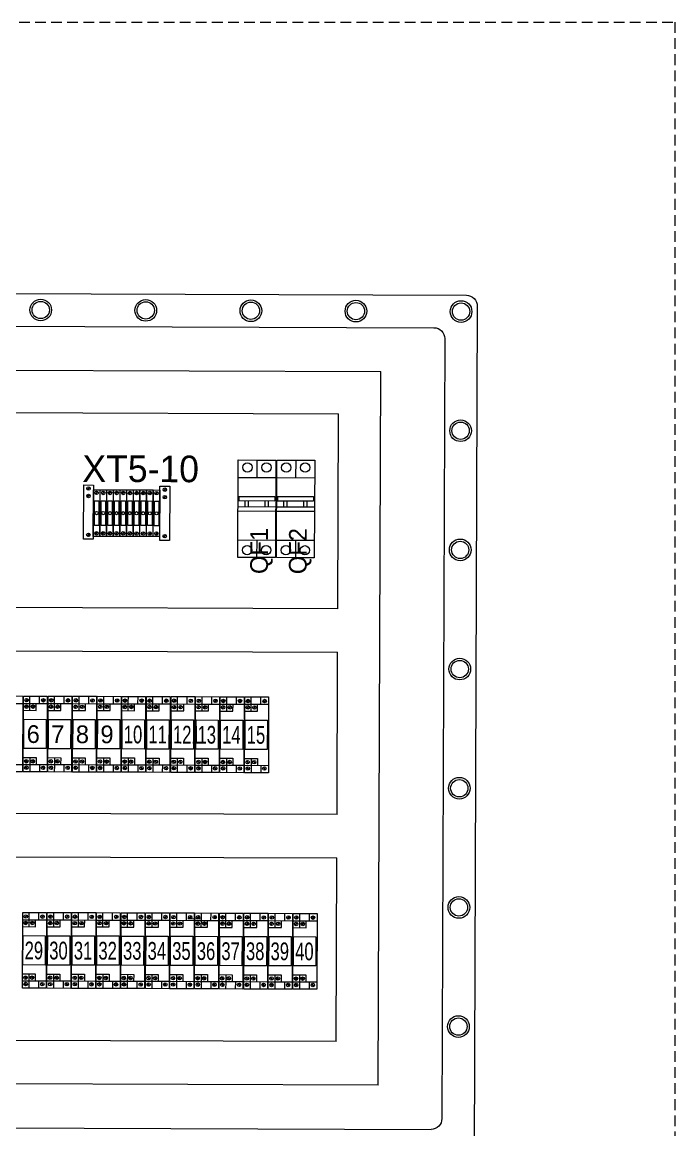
# Model space of a CAD drawing. Header units: millimetres. Extents: x 32721 to 103787, y 57624 to 127312.
# Drawn here: x 33519 to 33823, y 65147 to 65663 of the extents above; entities that cross this region are included whole.
import ezdxf

# ---------------------------------------------------------------- set-up
doc = ezdxf.new("R2010")
doc.units = ezdxf.units.MM
doc.header["$LTSCALE"] = 10
doc.linetypes.add('DASHED', pattern=[0.75, 0.5, -0.25])
doc.layers.add('1轮廓实线层', color=7, linetype='Continuous', lineweight=18)
doc.layers.add('6文字层', color=3, linetype='Continuous', lineweight=18)
doc.styles.add('样式 1', font='SIMYOU.TTF', dxfattribs={"width": 0.75})

msp = doc.modelspace()

# ---------------------------------------------------------------- linework, layer by layer
at = {"layer": '1轮廓实线层'}
for p, q in [((33028.64, 65538.42), (33726.1, 65535.9)), ((33043.75, 65523.2), (33710.89, 65520.79)), ((33068.33, 65502.52), (33686.16, 65500.29)), ((33684.96, 65167.47), (33686.16, 65500.29)), ((33087.98, 65482.75), (33666.36, 65480.66)), ((33666.04, 65389.68), (33666.36, 65480.66)), ((33619.34, 65413.59), (33619.5, 65459.08)), ((33619.5, 65459.08), (33628.35, 65459.05)), ((33628.35, 65459.05), (33628.32, 65450.89)), ((33628.35, 65459.05), (33637.19, 65459.02)), ((33637.19, 65459.02), (33637.03, 65413.53)), ((33637.41, 65413.53), (33637.58, 65459.01)), ((33637.58, 65459.01), (33646.42, 65458.98)), ((33646.42, 65458.98), (33646.39, 65450.82)), ((33646.42, 65458.98), (33655.27, 65458.95)), ((33655.27, 65458.95), (33655.1, 65413.46)), ((33619.47, 65450.92), (33637.16, 65450.85)), ((33637.55, 65450.85), (33655.24, 65450.79)), ((33619.9, 65442.1), (33619.89, 65440.1)), ((33619.9, 65442.1), (33636.68, 65442.04)), ((33636.68, 65442.04), (33636.67, 65440.04)), ((33637.97, 65442.04), (33637.96, 65440.03)), ((33637.97, 65442.04), (33654.75, 65441.97)), ((33654.75, 65441.97), (33654.74, 65439.97)), ((33619.42, 65435.34), (33637.11, 65435.27)), ((33619.43, 65437.34), (33637.12, 65437.27)), ((33619.89, 65440.1), (33636.67, 65440.04)), ((33622.87, 65437.32), (33622.88, 65440.09)), ((33624.4, 65437.32), (33624.41, 65440.08)), ((33632.14, 65437.29), (33632.15, 65440.06)), ((33633.67, 65437.29), (33633.68, 65440.05)), ((33637.49, 65435.27), (33655.18, 65435.21)), ((33637.5, 65437.27), (33655.19, 65437.21)), ((33637.96, 65440.03), (33654.74, 65439.97)), ((33640.94, 65437.26), (33640.95, 65440.02)), ((33642.47, 65437.25), (33642.48, 65440.02)), ((33650.22, 65437.23), (33650.23, 65439.99)), ((33651.74, 65437.22), (33651.75, 65439.98)), ((33619.37, 65421.75), (33637.06, 65421.69)), ((33628.21, 65421.72), (33628.18, 65413.56)), ((33637.44, 65421.69), (33655.13, 65421.62)), ((33646.29, 65421.66), (33646.26, 65413.5)), ((33628.18, 65413.56), (33619.34, 65413.59)), ((33637.03, 65413.53), (33628.18, 65413.56)), ((33646.26, 65413.5), (33637.41, 65413.53)), ((33655.1, 65413.46), (33646.26, 65413.5)), ((33666.04, 65389.68), (33087.65, 65391.77)), ((33087.56, 65371.55), (33665.97, 65369.46)), ((33665.7, 65293.65), (33665.97, 65369.46)), ((33665.7, 65293.65), (33087.29, 65295.74)), ((33087.22, 65275.52), (33665.63, 65273.44)), ((33665.32, 65187.75), (33665.63, 65273.44)), ((33665.32, 65187.75), (33086.91, 65189.84)), ((33684.96, 65167.47), (33067.12, 65169.7)), ((33042.4, 65149.2), (33709.54, 65146.79))]:
    msp.add_line(p, q, dxfattribs=at)
at = {"layer": '1轮廓实线层', "lineweight": 13}
for p, q in [((33547.41, 65422.14), (33547.5, 65447.41)), ((33547.5, 65447.41), (33552.05, 65447.39)), ((33549.13, 65445.24), (33550.3, 65446.4)), ((33549.24, 65445.14), (33550.4, 65446.3)), ((33552.05, 65447.39), (33551.96, 65422.12)), ((33583, 65421.55), (33583.1, 65446.82)), ((33583.1, 65446.82), (33587.64, 65446.81)), ((33584.73, 65444.66), (33585.9, 65445.82)), ((33584.83, 65444.56), (33586, 65445.72)), ((33587.64, 65446.81), (33587.55, 65421.54)), ((33549.12, 65441.77), (33550.29, 65442.93)), ((33549.22, 65441.67), (33550.39, 65442.83)), ((33551.96, 65423.44), (33552.04, 65445.17)), ((33552.04, 65445.17), (33555.07, 65445.16)), ((33552.92, 65443.19), (33554.08, 65444.35)), ((33553.02, 65443.09), (33554.18, 65444.25)), ((33555.07, 65445.16), (33554.99, 65423.42)), ((33555.07, 65423.42), (33555.14, 65445.16)), ((33555.14, 65445.16), (33558.18, 65445.15)), ((33556.02, 65443.18), (33557.19, 65444.34)), ((33556.12, 65443.08), (33557.29, 65444.24)), ((33558.18, 65445.15), (33558.1, 65423.41)), ((33558.17, 65423.41), (33558.25, 65445.15)), ((33558.25, 65445.15), (33561.28, 65445.13)), ((33559.13, 65443.17), (33560.29, 65444.33)), ((33559.23, 65443.07), (33560.39, 65444.23)), ((33561.28, 65445.13), (33561.2, 65423.4)), ((33561.28, 65423.4), (33561.35, 65445.13)), ((33561.35, 65445.13), (33564.39, 65445.12)), ((33562.23, 65443.16), (33563.4, 65444.32)), ((33562.33, 65443.06), (33563.5, 65444.21)), ((33564.39, 65445.12), (33564.31, 65423.39)), ((33564.38, 65423.39), (33564.46, 65445.12)), ((33564.46, 65445.12), (33567.49, 65445.11)), ((33565.34, 65443.15), (33566.5, 65444.31)), ((33565.44, 65443.05), (33566.6, 65444.2)), ((33567.49, 65445.11), (33567.41, 65423.38)), ((33567.49, 65423.38), (33567.56, 65445.11)), ((33567.56, 65445.11), (33570.6, 65445.1)), ((33568.44, 65443.14), (33569.61, 65444.29)), ((33568.54, 65443.03), (33569.71, 65444.19)), ((33570.6, 65445.1), (33570.52, 65423.37)), ((33570.59, 65423.37), (33570.67, 65445.1)), ((33570.67, 65445.1), (33573.7, 65445.09)), ((33571.55, 65443.13), (33572.71, 65444.28)), ((33571.65, 65443.02), (33572.81, 65444.18)), ((33573.7, 65445.09), (33573.62, 65423.36)), ((33573.7, 65423.36), (33573.77, 65445.09)), ((33573.77, 65445.09), (33576.81, 65445.08)), ((33574.65, 65443.11), (33575.82, 65444.27)), ((33574.75, 65443.01), (33575.92, 65444.17)), ((33576.81, 65445.08), (33576.73, 65423.35)), ((33576.8, 65423.35), (33576.88, 65445.08)), ((33576.88, 65445.08), (33579.91, 65445.07)), ((33577.76, 65443.1), (33578.92, 65444.26)), ((33577.86, 65443), (33579.02, 65444.16)), ((33579.91, 65445.07), (33579.83, 65423.33)), ((33579.91, 65423.33), (33579.98, 65445.07)), ((33579.98, 65445.07), (33583.02, 65445.06)), ((33580.86, 65443.09), (33582.03, 65444.25)), ((33580.96, 65442.99), (33582.13, 65444.15)), ((33583.02, 65445.06), (33582.94, 65423.32)), ((33583.01, 65423.32), (33583.09, 65445.06)), ((33584.72, 65441.19), (33585.88, 65442.35)), ((33584.82, 65441.09), (33585.99, 65442.24)), ((33549.06, 65423.6), (33550.22, 65424.76)), ((33552.85, 65424.34), (33554.02, 65425.5)), ((33552.95, 65424.24), (33554.12, 65425.4)), ((33555.95, 65424.33), (33557.12, 65425.49)), ((33556.06, 65424.23), (33557.22, 65425.39)), ((33559.06, 65424.32), (33560.23, 65425.48)), ((33559.16, 65424.22), (33560.33, 65425.38)), ((33562.16, 65424.31), (33563.33, 65425.47)), ((33562.27, 65424.21), (33563.43, 65425.37)), ((33565.27, 65424.3), (33566.44, 65425.46)), ((33565.37, 65424.2), (33566.54, 65425.35)), ((33568.37, 65424.29), (33569.54, 65425.45)), ((33568.48, 65424.19), (33569.64, 65425.34)), ((33571.48, 65424.28), (33572.65, 65425.43)), ((33571.58, 65424.17), (33572.75, 65425.33)), ((33574.58, 65424.27), (33575.75, 65425.42)), ((33574.69, 65424.16), (33575.85, 65425.32)), ((33577.69, 65424.25), (33578.86, 65425.41)), ((33577.79, 65424.15), (33578.96, 65425.31)), ((33580.79, 65424.24), (33581.96, 65425.4)), ((33580.9, 65424.14), (33582.06, 65425.3)), ((33551.96, 65422.12), (33547.41, 65422.14)), ((33549.16, 65423.5), (33550.32, 65424.66)), ((33554.99, 65423.42), (33551.96, 65423.44)), ((33558.1, 65423.41), (33555.07, 65423.42)), ((33561.2, 65423.4), (33558.17, 65423.41)), ((33564.31, 65423.39), (33561.28, 65423.4)), ((33567.41, 65423.38), (33564.38, 65423.39)), ((33570.52, 65423.37), (33567.49, 65423.38)), ((33573.62, 65423.36), (33570.59, 65423.37)), ((33576.73, 65423.35), (33573.7, 65423.36)), ((33579.83, 65423.33), (33576.8, 65423.35)), ((33582.94, 65423.32), (33579.91, 65423.33)), ((33587.55, 65421.54), (33583, 65421.55)), ((33584.65, 65423.02), (33585.82, 65424.18)), ((33584.75, 65422.92), (33585.92, 65424.08)), ((33507.93, 65349), (33519.05, 65348.96)), ((33519.05, 65348.96), (33518.92, 65313.58)), ((33519.27, 65313.58), (33519.4, 65348.95)), ((33519.4, 65348.95), (33530.52, 65348.91)), ((33520.27, 65346.47), (33521.43, 65347.63)), ((33520.37, 65346.37), (33521.54, 65347.53)), ((33522.44, 65346.07), (33522.45, 65348.94)), ((33526.94, 65345.47), (33526.96, 65348.93)), ((33528.04, 65346.44), (33529.21, 65347.6)), ((33528.14, 65346.34), (33529.31, 65347.5)), ((33530.52, 65348.91), (33530.39, 65313.54)), ((33530.75, 65313.53), (33530.87, 65348.91)), ((33530.87, 65348.91), (33541.99, 65348.87)), ((33531.74, 65346.43), (33532.91, 65347.59)), ((33531.84, 65346.33), (33533.01, 65347.49)), ((33533.91, 65346.03), (33533.92, 65348.9)), ((33538.42, 65345.43), (33538.43, 65348.89)), ((33539.52, 65346.4), (33540.68, 65347.56)), ((33539.62, 65346.3), (33540.78, 65347.46)), ((33541.99, 65348.87), (33541.87, 65313.49)), ((33542.22, 65313.49), (33542.35, 65348.87)), ((33542.35, 65348.87), (33553.47, 65348.83)), ((33543.21, 65346.39), (33544.38, 65347.55)), ((33543.32, 65346.29), (33544.48, 65347.44)), ((33545.39, 65345.99), (33545.4, 65348.86)), ((33549.89, 65345.39), (33549.9, 65348.84)), ((33550.99, 65346.36), (33552.15, 65347.52)), ((33551.09, 65346.26), (33552.26, 65347.42)), ((33553.47, 65348.83), (33553.34, 65313.45)), ((33553.69, 65313.45), (33553.82, 65348.83)), ((33553.82, 65348.83), (33564.94, 65348.79)), ((33554.69, 65346.35), (33555.85, 65347.5)), ((33554.79, 65346.24), (33555.95, 65347.4)), ((33556.86, 65345.95), (33556.87, 65348.82)), ((33561.36, 65345.35), (33561.38, 65348.8)), ((33562.46, 65346.32), (33563.63, 65347.48)), ((33562.56, 65346.22), (33563.73, 65347.37)), ((33564.94, 65348.79), (33564.81, 65313.41)), ((33565.17, 65313.41), (33565.29, 65348.79)), ((33565.29, 65348.79), (33576.41, 65348.75)), ((33566.16, 65346.31), (33567.33, 65347.46)), ((33566.26, 65346.2), (33567.43, 65347.36)), ((33568.33, 65345.9), (33568.34, 65348.78)), ((33572.84, 65345.31), (33572.85, 65348.76)), ((33573.93, 65346.28), (33575.1, 65347.44)), ((33574.04, 65346.18), (33575.2, 65347.33)), ((33576.41, 65348.75), (33576.28, 65313.37)), ((33576.64, 65313.37), (33576.77, 65348.75)), ((33576.77, 65348.75), (33587.89, 65348.71)), ((33577.63, 65346.26), (33578.8, 65347.42)), ((33577.74, 65346.16), (33578.9, 65347.32)), ((33579.81, 65345.86), (33579.82, 65348.74)), ((33584.31, 65345.27), (33584.32, 65348.72)), ((33585.41, 65346.24), (33586.57, 65347.39)), ((33585.51, 65346.13), (33586.67, 65347.29)), ((33587.89, 65348.71), (33587.76, 65313.33)), ((33588.11, 65313.33), (33588.24, 65348.71)), ((33588.24, 65348.71), (33599.36, 65348.67)), ((33589.11, 65346.22), (33590.27, 65347.38)), ((33589.21, 65346.12), (33590.37, 65347.28)), ((33591.28, 65345.82), (33591.29, 65348.7)), ((33595.78, 65345.22), (33595.79, 65348.68)), ((33596.88, 65346.19), (33598.05, 65347.35)), ((33596.98, 65346.09), (33598.15, 65347.25)), ((33599.36, 65348.67), (33599.23, 65313.29)), ((33599.58, 65313.29), (33599.71, 65348.66)), ((33599.71, 65348.66), (33610.83, 65348.62)), ((33600.58, 65346.18), (33601.75, 65347.34)), ((33600.68, 65346.08), (33601.85, 65347.24)), ((33602.75, 65345.78), (33602.76, 65348.65)), ((33607.25, 65345.18), (33607.27, 65348.64)), ((33608.35, 65346.15), (33609.52, 65347.31)), ((33608.45, 65346.05), (33609.62, 65347.21)), ((33610.83, 65348.62), (33610.7, 65313.25)), ((33611.06, 65313.24), (33611.19, 65348.62)), ((33611.19, 65348.62), (33622.3, 65348.58)), ((33612.05, 65346.14), (33613.22, 65347.3)), ((33614.22, 65345.74), (33614.24, 65348.61)), ((33618.73, 65345.14), (33618.74, 65348.6)), ((33619.83, 65346.11), (33620.99, 65347.27)), ((33622.3, 65348.58), (33622.18, 65313.2)), ((33622.53, 65313.2), (33622.66, 65348.58)), ((33622.66, 65348.58), (33633.78, 65348.54)), ((33623.53, 65346.1), (33624.69, 65347.26)), ((33625.7, 65345.7), (33625.71, 65348.57)), ((33630.2, 65345.1), (33630.21, 65348.55)), ((33631.3, 65346.07), (33632.47, 65347.23)), ((33633.78, 65348.54), (33633.65, 65313.16)), ((33507.92, 65345.54), (33519.04, 65345.5)), ((33519.38, 65342.29), (33525.38, 65342.27)), ((33519.39, 65345.5), (33530.51, 65345.46)), ((33520.18, 65343.49), (33521.35, 65344.65)), ((33520.28, 65343.39), (33521.45, 65344.54)), ((33522.43, 65342.28), (33522.44, 65346.07)), ((33523.25, 65343.48), (33524.41, 65344.64)), ((33523.35, 65343.38), (33524.51, 65344.53)), ((33525.38, 65342.27), (33525.39, 65345.48)), ((33530.85, 65342.25), (33536.85, 65342.23)), ((33530.86, 65345.46), (33541.98, 65345.42)), ((33531.66, 65343.45), (33532.82, 65344.61)), ((33531.76, 65343.35), (33532.92, 65344.5)), ((33533.9, 65342.24), (33533.91, 65346.03)), ((33534.72, 65343.44), (33535.89, 65344.59)), ((33534.82, 65343.33), (33535.99, 65344.49)), ((33536.85, 65342.23), (33536.86, 65345.44)), ((33542.32, 65342.21), (33548.32, 65342.19)), ((33542.34, 65345.42), (33553.45, 65345.38)), ((33543.13, 65343.41), (33544.3, 65344.56)), ((33543.23, 65343.3), (33544.4, 65344.46)), ((33545.37, 65342.2), (33545.39, 65345.99)), ((33546.19, 65343.4), (33547.36, 65344.55)), ((33546.29, 65343.29), (33547.46, 65344.45)), ((33548.32, 65342.19), (33548.34, 65345.4)), ((33553.8, 65342.17), (33559.8, 65342.15)), ((33553.81, 65345.38), (33564.93, 65345.34)), ((33554.6, 65343.36), (33555.77, 65344.52)), ((33554.7, 65343.26), (33555.87, 65344.42)), ((33556.85, 65342.16), (33556.86, 65345.95)), ((33557.67, 65343.35), (33558.83, 65344.51)), ((33557.77, 65343.25), (33558.93, 65344.41)), ((33559.8, 65342.15), (33559.81, 65345.35)), ((33565.27, 65342.13), (33571.27, 65342.11)), ((33565.28, 65345.33), (33576.4, 65345.29)), ((33566.08, 65343.32), (33567.24, 65344.48)), ((33566.18, 65343.22), (33567.34, 65344.38)), ((33568.32, 65342.12), (33568.33, 65345.9)), ((33569.14, 65343.31), (33570.3, 65344.47)), ((33569.24, 65343.21), (33570.41, 65344.37)), ((33571.27, 65342.11), (33571.28, 65345.31)), ((33576.74, 65342.09), (33582.74, 65342.06)), ((33576.75, 65345.29), (33587.87, 65345.25)), ((33577.55, 65343.28), (33578.71, 65344.44)), ((33577.65, 65343.18), (33578.82, 65344.34)), ((33579.79, 65342.07), (33579.81, 65345.86)), ((33580.61, 65343.27), (33581.78, 65344.43)), ((33580.71, 65343.17), (33581.88, 65344.33)), ((33582.74, 65342.06), (33582.76, 65345.27)), ((33588.22, 65342.04), (33594.22, 65342.02)), ((33588.23, 65345.25), (33599.35, 65345.21)), ((33589.02, 65343.24), (33590.19, 65344.4)), ((33589.12, 65343.14), (33590.29, 65344.3)), ((33591.27, 65342.03), (33591.28, 65345.82)), ((33592.08, 65343.23), (33593.25, 65344.39)), ((33592.19, 65343.13), (33593.35, 65344.28)), ((33594.22, 65342.02), (33594.23, 65345.23)), ((33599.7, 65345.21), (33610.82, 65345.17)), ((33600.49, 65343.2), (33601.66, 65344.36)), ((33600.6, 65343.1), (33601.76, 65344.25)), ((33602.74, 65341.99), (33602.75, 65345.78)), ((33603.56, 65343.19), (33604.72, 65344.35)), ((33603.66, 65343.09), (33604.83, 65344.24)), ((33605.69, 65341.98), (33605.7, 65345.19)), ((33611.17, 65345.17), (33622.29, 65345.13)), ((33611.97, 65343.16), (33613.13, 65344.32)), ((33612.07, 65343.06), (33613.23, 65344.21)), ((33612.15, 65346.04), (33613.32, 65347.2)), ((33614.21, 65341.95), (33614.22, 65345.74)), ((33615.03, 65343.15), (33616.2, 65344.3)), ((33615.13, 65343.04), (33616.3, 65344.2)), ((33617.16, 65341.94), (33617.17, 65345.15)), ((33619.93, 65346.01), (33621.09, 65347.17)), ((33622.65, 65345.13), (33633.77, 65345.09)), ((33623.44, 65343.12), (33624.61, 65344.27)), ((33623.54, 65343.01), (33624.71, 65344.17)), ((33623.63, 65346), (33624.79, 65347.15)), ((33625.68, 65341.91), (33625.7, 65345.7)), ((33626.5, 65343.11), (33627.67, 65344.26)), ((33626.61, 65343), (33627.77, 65344.16)), ((33628.64, 65341.9), (33628.65, 65345.11)), ((33631.4, 65345.97), (33632.57, 65347.13)), ((33599.69, 65342), (33605.69, 65341.98)), ((33611.16, 65341.96), (33617.16, 65341.94)), ((33622.63, 65341.92), (33628.64, 65341.9)), ((33507.81, 65317.07), (33518.93, 65317.03)), ((33519.29, 65317.03), (33530.41, 65316.99)), ((33519.3, 65320.24), (33525.3, 65320.22)), ((33520.09, 65319.04), (33521.25, 65317.87)), ((33520.2, 65319.14), (33521.35, 65317.97)), ((33522.33, 65316.44), (33522.32, 65313.57)), ((33522.35, 65320.23), (33522.33, 65316.44)), ((33523.16, 65319.03), (33524.32, 65317.86)), ((33523.26, 65319.13), (33524.42, 65317.96)), ((33525.3, 65320.22), (33525.29, 65317.01)), ((33526.84, 65317), (33526.83, 65313.55)), ((33530.76, 65316.99), (33541.88, 65316.95)), ((33530.77, 65320.2), (33536.77, 65320.18)), ((33531.57, 65318.99), (33532.73, 65317.83)), ((33531.67, 65319.1), (33532.83, 65317.93)), ((33533.81, 65316.4), (33533.8, 65313.52)), ((33533.82, 65320.19), (33533.81, 65316.4)), ((33534.63, 65318.98), (33535.79, 65317.82)), ((33534.73, 65319.09), (33535.89, 65317.92)), ((33536.77, 65320.18), (33536.76, 65316.97)), ((33538.31, 65316.96), (33538.3, 65313.51)), ((33542.23, 65316.95), (33553.35, 65316.91)), ((33542.24, 65320.16), (33548.24, 65320.13)), ((33543.04, 65318.95), (33544.2, 65317.79)), ((33543.14, 65319.05), (33544.3, 65317.89)), ((33545.28, 65316.36), (33545.27, 65313.48)), ((33545.29, 65320.14), (33545.28, 65316.36)), ((33546.1, 65318.94), (33547.26, 65317.78)), ((33546.21, 65319.04), (33547.36, 65317.88)), ((33548.24, 65320.13), (33548.23, 65316.93)), ((33549.79, 65316.92), (33549.77, 65313.47)), ((33553.71, 65316.91), (33564.82, 65316.87)), ((33553.72, 65320.11), (33559.72, 65320.09)), ((33554.51, 65318.91), (33555.67, 65317.75)), ((33554.62, 65319.01), (33555.77, 65317.85)), ((33556.75, 65316.32), (33556.74, 65313.44)), ((33556.77, 65320.1), (33556.75, 65316.32)), ((33557.58, 65318.9), (33558.73, 65317.74)), ((33557.68, 65319), (33558.84, 65317.84)), ((33559.72, 65320.09), (33559.71, 65316.88)), ((33561.26, 65316.88), (33561.25, 65313.42)), ((33565.18, 65316.87), (33576.3, 65316.83)), ((33565.19, 65320.07), (33571.19, 65320.05)), ((33565.99, 65318.87), (33567.14, 65317.7)), ((33566.09, 65318.97), (33567.25, 65317.81)), ((33568.23, 65316.27), (33568.22, 65313.4)), ((33568.24, 65320.06), (33568.23, 65316.27)), ((33569.05, 65318.86), (33570.21, 65317.69)), ((33569.15, 65318.96), (33570.31, 65317.8)), ((33571.19, 65320.05), (33571.18, 65316.84)), ((33572.73, 65316.84), (33572.72, 65313.38)), ((33576.65, 65316.82), (33587.77, 65316.78)), ((33576.66, 65320.03), (33582.66, 65320.01)), ((33577.46, 65318.83), (33578.62, 65317.66)), ((33577.56, 65318.93), (33578.72, 65317.76)), ((33579.7, 65316.23), (33579.69, 65313.36)), ((33579.71, 65320.02), (33579.7, 65316.23)), ((33580.52, 65318.82), (33581.68, 65317.65)), ((33580.63, 65318.92), (33581.78, 65317.75)), ((33582.66, 65320.01), (33582.65, 65316.8)), ((33584.21, 65316.8), (33584.19, 65313.34)), ((33588.12, 65316.78), (33599.24, 65316.74)), ((33588.14, 65319.99), (33594.14, 65319.97)), ((33588.93, 65318.79), (33590.09, 65317.62)), ((33589.04, 65318.89), (33590.19, 65317.72)), ((33591.19, 65319.98), (33591.17, 65316.19)), ((33592, 65318.78), (33593.15, 65317.61)), ((33592.1, 65318.88), (33593.26, 65317.71)), ((33594.14, 65319.97), (33594.13, 65316.76)), ((33595.68, 65316.76), (33595.67, 65313.3)), ((33599.6, 65316.74), (33610.72, 65316.7)), ((33599.61, 65319.95), (33605.61, 65319.93)), ((33600.41, 65318.75), (33601.56, 65317.58)), ((33600.51, 65318.85), (33601.67, 65317.68)), ((33602.66, 65319.94), (33602.64, 65316.15)), ((33603.47, 65318.74), (33604.63, 65317.57)), ((33603.57, 65318.84), (33604.73, 65317.67)), ((33605.61, 65319.93), (33605.6, 65316.72)), ((33607.15, 65316.71), (33607.14, 65313.26)), ((33611.07, 65316.7), (33622.19, 65316.66)), ((33611.08, 65319.91), (33617.08, 65319.89)), ((33611.88, 65318.7), (33613.04, 65317.54)), ((33611.98, 65318.81), (33613.14, 65317.64)), ((33614.13, 65319.9), (33614.12, 65316.11)), ((33614.94, 65318.69), (33616.1, 65317.53)), ((33615.04, 65318.8), (33616.2, 65317.63)), ((33617.08, 65319.89), (33617.07, 65316.68)), ((33618.62, 65316.67), (33618.61, 65313.22)), ((33622.54, 65316.66), (33633.66, 65316.62)), ((33622.56, 65319.87), (33628.56, 65319.84)), ((33623.35, 65318.66), (33624.51, 65317.5)), ((33623.45, 65318.77), (33624.61, 65317.6)), ((33625.6, 65319.85), (33625.59, 65316.07)), ((33626.42, 65318.65), (33627.57, 65317.49)), ((33626.52, 65318.75), (33627.68, 65317.59)), ((33628.56, 65319.84), (33628.54, 65316.64)), ((33630.1, 65316.63), (33630.09, 65313.18)), ((33518.92, 65313.58), (33507.8, 65313.62)), ((33530.39, 65313.54), (33519.27, 65313.58)), ((33520.16, 65316.05), (33521.32, 65314.89)), ((33520.26, 65316.15), (33521.42, 65314.99)), ((33527.93, 65316.03), (33529.09, 65314.86)), ((33528.03, 65316.13), (33529.19, 65314.96)), ((33541.87, 65313.49), (33530.75, 65313.53)), ((33531.63, 65316.01), (33532.79, 65314.85)), ((33531.73, 65316.11), (33532.89, 65314.95)), ((33539.41, 65315.98), (33540.56, 65314.82)), ((33539.51, 65316.09), (33540.66, 65314.92)), ((33553.34, 65313.45), (33542.22, 65313.49)), ((33543.1, 65315.97), (33544.26, 65314.8)), ((33543.21, 65316.07), (33544.36, 65314.91)), ((33550.88, 65315.94), (33552.04, 65314.78)), ((33550.98, 65316.04), (33552.14, 65314.88)), ((33564.81, 65313.41), (33553.69, 65313.45)), ((33554.58, 65315.93), (33555.74, 65314.76)), ((33554.68, 65316.03), (33555.84, 65314.86)), ((33562.35, 65315.9), (33563.51, 65314.74)), ((33562.45, 65316), (33563.61, 65314.84)), ((33576.28, 65313.37), (33565.17, 65313.41)), ((33566.05, 65315.89), (33567.21, 65314.72)), ((33566.15, 65315.99), (33567.31, 65314.82)), ((33573.82, 65315.86), (33574.98, 65314.69)), ((33573.93, 65315.96), (33575.08, 65314.8)), ((33587.76, 65313.33), (33576.64, 65313.37)), ((33577.52, 65315.85), (33578.68, 65314.68)), ((33577.63, 65315.95), (33578.78, 65314.78)), ((33585.3, 65315.82), (33586.45, 65314.65)), ((33585.4, 65315.92), (33586.56, 65314.75)), ((33599.23, 65313.29), (33588.11, 65313.33)), ((33589, 65315.8), (33590.15, 65314.64)), ((33589.1, 65315.91), (33590.26, 65314.74)), ((33591.17, 65316.19), (33591.16, 65313.32)), ((33596.77, 65315.78), (33597.93, 65314.61)), ((33596.87, 65315.88), (33598.03, 65314.71)), ((33610.7, 65313.25), (33599.58, 65313.29)), ((33600.47, 65315.76), (33601.63, 65314.6)), ((33600.57, 65315.87), (33601.73, 65314.7)), ((33602.64, 65316.15), (33602.63, 65313.28)), ((33608.24, 65315.74), (33609.4, 65314.57)), ((33608.35, 65315.84), (33609.5, 65314.67)), ((33622.18, 65313.2), (33611.06, 65313.24)), ((33611.94, 65315.72), (33613.1, 65314.56)), ((33612.05, 65315.82), (33613.2, 65314.66)), ((33614.12, 65316.11), (33614.11, 65313.23)), ((33619.72, 65315.69), (33620.87, 65314.53)), ((33619.82, 65315.8), (33620.98, 65314.63)), ((33633.65, 65313.16), (33622.53, 65313.2)), ((33623.42, 65315.68), (33624.57, 65314.51)), ((33623.52, 65315.78), (33624.68, 65314.62)), ((33625.59, 65316.07), (33625.58, 65313.19)), ((33631.19, 65315.65), (33632.35, 65314.49)), ((33631.29, 65315.75), (33632.45, 65314.59)), ((33518.91, 65212.65), (33519.04, 65248.03)), ((33519.02, 65244.57), (33530.14, 65244.53)), ((33519.04, 65248.03), (33530.16, 65247.99)), ((33519.9, 65245.55), (33521.07, 65246.7)), ((33520.01, 65245.44), (33521.17, 65246.6)), ((33522.06, 65241.36), (33522.08, 65245.14)), ((33522.08, 65245.14), (33522.09, 65248.02)), ((33525.01, 65241.35), (33525.03, 65244.55)), ((33526.58, 65244.55), (33526.59, 65248)), ((33527.68, 65245.52), (33528.84, 65246.67)), ((33527.78, 65245.41), (33528.94, 65246.57)), ((33530.16, 65247.99), (33530.03, 65212.61)), ((33530.38, 65212.61), (33530.51, 65247.99)), ((33530.5, 65244.53), (33541.62, 65244.49)), ((33530.51, 65247.99), (33541.63, 65247.95)), ((33531.38, 65245.5), (33532.54, 65246.66)), ((33531.48, 65245.4), (33532.64, 65246.56)), ((33533.54, 65241.31), (33533.55, 65245.1)), ((33533.55, 65245.1), (33533.56, 65247.98)), ((33536.49, 65241.3), (33536.5, 65244.51)), ((33538.05, 65244.51), (33538.06, 65247.96)), ((33539.15, 65245.48), (33540.32, 65246.63)), ((33539.25, 65245.37), (33540.42, 65246.53)), ((33541.63, 65247.95), (33541.5, 65212.57)), ((33541.86, 65212.57), (33541.98, 65247.95)), ((33541.97, 65244.49), (33553.09, 65244.45)), ((33541.98, 65247.95), (33553.1, 65247.91)), ((33542.85, 65245.46), (33544.02, 65246.62)), ((33542.95, 65245.36), (33544.12, 65246.52)), ((33545.01, 65241.27), (33545.02, 65245.06)), ((33545.02, 65245.06), (33545.03, 65247.93)), ((33547.96, 65241.26), (33547.97, 65244.47)), ((33549.53, 65244.46), (33549.54, 65247.92)), ((33550.62, 65245.43), (33551.79, 65246.59)), ((33550.73, 65245.33), (33551.89, 65246.49)), ((33553.1, 65247.91), (33552.97, 65212.53)), ((33553.33, 65212.53), (33553.46, 65247.9)), ((33553.44, 65244.45), (33564.56, 65244.41)), ((33553.46, 65247.9), (33564.58, 65247.86)), ((33554.32, 65245.42), (33555.49, 65246.58)), ((33554.42, 65245.32), (33555.59, 65246.48)), ((33556.48, 65241.23), (33556.5, 65245.02)), ((33556.5, 65245.02), (33556.51, 65247.89)), ((33559.43, 65241.22), (33559.44, 65244.43)), ((33561, 65244.42), (33561.01, 65247.88)), ((33562.1, 65245.39), (33563.26, 65246.55)), ((33562.2, 65245.29), (33563.36, 65246.45)), ((33564.58, 65247.86), (33564.45, 65212.49)), ((33564.8, 65212.48), (33564.93, 65247.86)), ((33564.92, 65244.41), (33576.04, 65244.37)), ((33564.93, 65247.86), (33576.05, 65247.82)), ((33565.8, 65245.38), (33566.96, 65246.54)), ((33565.9, 65245.28), (33567.06, 65246.43)), ((33567.95, 65241.19), (33567.97, 65244.98)), ((33567.97, 65244.98), (33567.98, 65247.85)), ((33570.91, 65241.18), (33570.92, 65244.39)), ((33572.47, 65244.38), (33572.48, 65247.84)), ((33573.57, 65245.35), (33574.74, 65246.51)), ((33573.67, 65245.25), (33574.84, 65246.41)), ((33576.05, 65247.82), (33575.92, 65212.44)), ((33576.27, 65212.44), (33576.4, 65247.82)), ((33576.39, 65244.37), (33587.51, 65244.33)), ((33576.4, 65247.82), (33587.52, 65247.78)), ((33577.27, 65245.34), (33578.44, 65246.5)), ((33577.37, 65245.24), (33578.54, 65246.39)), ((33579.43, 65241.15), (33579.44, 65244.94)), ((33579.44, 65244.94), (33579.45, 65247.81)), ((33582.38, 65241.14), (33582.39, 65244.35)), ((33583.94, 65244.34), (33583.96, 65247.79)), ((33585.04, 65245.31), (33586.21, 65246.47)), ((33585.14, 65245.21), (33586.31, 65246.37)), ((33587.52, 65247.78), (33587.39, 65212.4)), ((33587.75, 65212.4), (33587.88, 65247.78)), ((33587.86, 65244.33), (33598.98, 65244.29)), ((33587.88, 65247.78), (33598.99, 65247.74)), ((33588.74, 65245.3), (33589.91, 65246.45)), ((33588.84, 65245.19), (33590.01, 65246.35)), ((33590.9, 65241.11), (33590.91, 65244.9)), ((33590.91, 65244.9), (33590.92, 65247.77)), ((33593.85, 65241.1), (33593.86, 65244.3)), ((33595.42, 65244.3), (33595.43, 65247.75)), ((33600.71, 65244.93), (33596.16, 65244.95)), ((33596.52, 65245.27), (33597.68, 65246.43)), ((33596.62, 65245.17), (33597.78, 65246.32)), ((33601.33, 65244.93), (33596.78, 65244.95)), ((33602.37, 65244.93), (33597.82, 65244.94)), ((33598.99, 65247.74), (33598.87, 65212.36)), ((33599.22, 65212.36), (33599.35, 65247.74)), ((33599.34, 65244.28), (33610.45, 65244.24)), ((33599.35, 65247.74), (33610.47, 65247.7)), ((33600.22, 65245.26), (33601.38, 65246.41)), ((33600.32, 65245.15), (33601.48, 65246.31)), ((33602.37, 65241.07), (33602.39, 65244.85)), ((33602.39, 65244.85), (33602.4, 65247.73)), ((33605.33, 65241.06), (33605.34, 65244.26)), ((33606.89, 65244.26), (33606.9, 65247.71)), ((33607.99, 65245.23), (33609.15, 65246.38)), ((33608.09, 65245.13), (33609.26, 65246.28)), ((33610.47, 65247.7), (33610.34, 65212.32)), ((33610.69, 65212.32), (33610.82, 65247.7)), ((33610.81, 65244.24), (33621.93, 65244.2)), ((33610.82, 65247.7), (33621.94, 65247.66)), ((33611.69, 65245.21), (33612.85, 65246.37)), ((33611.79, 65245.11), (33612.96, 65246.27)), ((33613.85, 65241.02), (33613.86, 65244.81)), ((33613.86, 65244.81), (33613.87, 65247.69)), ((33616.8, 65241.01), (33616.81, 65244.22)), ((33618.36, 65244.22), (33618.38, 65247.67)), ((33619.46, 65245.19), (33620.63, 65246.34)), ((33619.56, 65245.08), (33620.73, 65246.24)), ((33621.94, 65247.66), (33621.81, 65212.28)), ((33622.17, 65212.28), (33622.29, 65247.66)), ((33622.28, 65244.2), (33633.4, 65244.16)), ((33622.29, 65247.66), (33633.41, 65247.62)), ((33623.16, 65245.17), (33624.33, 65246.33)), ((33623.26, 65245.07), (33624.43, 65246.23)), ((33625.32, 65240.98), (33625.33, 65244.77)), ((33625.33, 65244.77), (33625.34, 65247.64)), ((33628.27, 65240.97), (33628.28, 65244.18)), ((33629.84, 65244.17), (33629.85, 65247.63)), ((33630.93, 65245.14), (33632.1, 65246.3)), ((33631.04, 65245.04), (33632.2, 65246.2)), ((33633.41, 65247.62), (33633.29, 65212.24)), ((33633.64, 65212.24), (33633.77, 65247.61)), ((33633.75, 65244.16), (33644.87, 65244.12)), ((33633.77, 65247.61), (33644.89, 65247.57)), ((33634.63, 65245.13), (33635.8, 65246.29)), ((33634.74, 65245.03), (33635.9, 65246.19)), ((33636.79, 65240.94), (33636.81, 65244.73)), ((33636.81, 65244.73), (33636.82, 65247.6)), ((33639.74, 65240.93), (33639.76, 65244.14)), ((33641.31, 65244.13), (33641.32, 65247.59)), ((33642.41, 65245.1), (33643.57, 65246.26)), ((33642.51, 65245), (33643.68, 65246.16)), ((33644.89, 65247.57), (33644.76, 65212.2)), ((33645.11, 65212.19), (33645.24, 65247.57)), ((33645.23, 65244.12), (33656.35, 65244.08)), ((33645.24, 65247.57), (33656.36, 65247.53)), ((33646.11, 65245.09), (33647.27, 65246.25)), ((33646.21, 65244.99), (33647.37, 65246.14)), ((33648.27, 65240.9), (33648.28, 65244.69)), ((33648.28, 65244.69), (33648.29, 65247.56)), ((33651.22, 65240.89), (33651.23, 65244.1)), ((33652.78, 65244.09), (33652.79, 65247.55)), ((33653.88, 65245.06), (33655.05, 65246.22)), ((33653.98, 65244.96), (33655.15, 65246.12)), ((33656.36, 65247.53), (33656.23, 65212.15)), ((33519.01, 65241.37), (33525.01, 65241.35)), ((33519.82, 65242.56), (33520.98, 65243.72)), ((33519.92, 65242.46), (33521.09, 65243.62)), ((33522.88, 65242.55), (33524.05, 65243.71)), ((33522.98, 65242.45), (33524.15, 65243.61)), ((33530.49, 65241.33), (33536.49, 65241.3)), ((33531.29, 65242.52), (33532.46, 65243.68)), ((33531.39, 65242.42), (33532.56, 65243.58)), ((33534.36, 65242.51), (33535.52, 65243.67)), ((33534.46, 65242.41), (33535.62, 65243.57)), ((33541.96, 65241.28), (33547.96, 65241.26)), ((33542.76, 65242.48), (33543.93, 65243.64)), ((33542.87, 65242.38), (33544.03, 65243.54)), ((33545.83, 65242.47), (33546.99, 65243.63)), ((33545.93, 65242.37), (33547.1, 65243.52)), ((33553.43, 65241.24), (33559.43, 65241.22)), ((33554.24, 65242.44), (33555.4, 65243.6)), ((33554.34, 65242.34), (33555.51, 65243.49)), ((33557.3, 65242.43), (33558.47, 65243.59)), ((33557.4, 65242.33), (33558.57, 65243.48)), ((33564.91, 65241.2), (33570.91, 65241.18)), ((33565.71, 65242.4), (33566.88, 65243.55)), ((33565.81, 65242.3), (33566.98, 65243.45)), ((33568.77, 65242.39), (33569.94, 65243.54)), ((33568.88, 65242.28), (33570.04, 65243.44)), ((33576.38, 65241.16), (33582.38, 65241.14)), ((33577.18, 65242.36), (33578.35, 65243.51)), ((33577.29, 65242.25), (33578.45, 65243.41)), ((33580.25, 65242.34), (33581.41, 65243.5)), ((33580.35, 65242.24), (33581.51, 65243.4)), ((33587.85, 65241.12), (33593.85, 65241.1)), ((33588.66, 65242.31), (33589.82, 65243.47)), ((33588.76, 65242.21), (33589.92, 65243.37)), ((33591.72, 65242.3), (33592.89, 65243.46)), ((33591.82, 65242.2), (33592.99, 65243.36)), ((33599.32, 65241.08), (33605.33, 65241.06)), ((33600.13, 65242.27), (33601.3, 65243.43)), ((33600.23, 65242.17), (33601.4, 65243.33)), ((33603.19, 65242.26), (33604.36, 65243.42)), ((33603.3, 65242.16), (33604.46, 65243.32)), ((33610.8, 65241.04), (33616.8, 65241.01)), ((33611.6, 65242.23), (33612.77, 65243.39)), ((33611.7, 65242.13), (33612.87, 65243.29)), ((33614.67, 65242.22), (33615.83, 65243.38)), ((33614.77, 65242.12), (33615.93, 65243.28)), ((33622.27, 65240.99), (33628.27, 65240.97)), ((33623.08, 65242.19), (33624.24, 65243.35)), ((33623.18, 65242.09), (33624.34, 65243.25)), ((33626.14, 65242.18), (33627.31, 65243.34)), ((33626.24, 65242.08), (33627.41, 65243.23)), ((33633.74, 65240.95), (33639.74, 65240.93)), ((33634.55, 65242.15), (33635.71, 65243.31)), ((33634.65, 65242.05), (33635.82, 65243.2)), ((33637.61, 65242.14), (33638.78, 65243.3)), ((33637.71, 65242.04), (33638.88, 65243.19)), ((33645.22, 65240.91), (33651.22, 65240.89)), ((33646.02, 65242.11), (33647.19, 65243.26)), ((33646.12, 65242.01), (33647.29, 65243.16)), ((33649.09, 65242.1), (33650.25, 65243.25)), ((33649.19, 65241.99), (33650.35, 65243.15)), ((33518.93, 65219.31), (33524.93, 65219.29)), ((33519.73, 65218.11), (33520.89, 65216.94)), ((33519.83, 65218.21), (33520.99, 65217.05)), ((33521.98, 65219.3), (33521.97, 65215.51)), ((33522.79, 65218.1), (33523.95, 65216.93)), ((33522.9, 65218.2), (33524.05, 65217.03)), ((33524.93, 65219.29), (33524.92, 65216.08)), ((33530.41, 65219.27), (33536.41, 65219.25)), ((33531.2, 65218.07), (33532.36, 65216.9)), ((33531.31, 65218.17), (33532.46, 65217)), ((33533.46, 65219.26), (33533.44, 65215.47)), ((33534.27, 65218.06), (33535.42, 65216.89)), ((33534.37, 65218.16), (33535.53, 65216.99)), ((33536.41, 65219.25), (33536.4, 65216.04)), ((33541.88, 65219.23), (33547.88, 65219.21)), ((33542.68, 65218.03), (33543.83, 65216.86)), ((33542.78, 65218.13), (33543.94, 65216.96)), ((33544.93, 65219.22), (33544.92, 65215.43)), ((33545.74, 65218.02), (33546.9, 65216.85)), ((33545.84, 65218.12), (33547, 65216.95)), ((33547.88, 65219.21), (33547.87, 65216)), ((33553.35, 65219.19), (33559.35, 65219.17)), ((33554.25, 65218.09), (33555.41, 65216.92)), ((33556.4, 65219.18), (33556.39, 65215.39)), ((33557.32, 65218.08), (33558.47, 65216.91)), ((33559.35, 65219.17), (33559.34, 65215.96)), ((33564.83, 65219.15), (33570.83, 65219.12)), ((33565.72, 65218.05), (33566.88, 65216.88)), ((33567.88, 65219.14), (33567.86, 65215.35)), ((33568.79, 65218.03), (33569.95, 65216.87)), ((33570.83, 65219.12), (33570.82, 65215.92)), ((33576.3, 65219.1), (33582.3, 65219.08)), ((33579.35, 65219.09), (33579.33, 65215.31)), ((33582.3, 65219.08), (33582.29, 65215.88)), ((33587.77, 65219.06), (33593.77, 65219.04)), ((33590.82, 65219.05), (33590.81, 65215.26)), ((33593.77, 65219.04), (33593.76, 65215.83)), ((33599.24, 65219.02), (33605.25, 65219)), ((33602.29, 65219.01), (33602.28, 65215.22)), ((33605.25, 65219), (33605.23, 65215.79)), ((33610.72, 65218.98), (33616.72, 65218.96)), ((33613.77, 65218.97), (33613.75, 65215.18)), ((33616.72, 65218.96), (33616.71, 65215.75)), ((33622.19, 65218.94), (33628.19, 65218.92)), ((33625.24, 65218.93), (33625.23, 65215.14)), ((33628.19, 65218.92), (33628.18, 65215.71)), ((33633.66, 65218.9), (33639.66, 65218.88)), ((33636.71, 65218.89), (33636.7, 65215.1)), ((33639.66, 65218.88), (33639.65, 65215.67)), ((33645.14, 65218.86), (33651.14, 65218.83)), ((33648.19, 65218.85), (33648.17, 65215.06)), ((33651.14, 65218.83), (33651.13, 65215.63)), ((33518.92, 65216.1), (33530.04, 65216.06)), ((33519.79, 65215.13), (33520.95, 65213.96)), ((33519.9, 65215.23), (33521.05, 65214.06)), ((33521.97, 65215.51), (33521.96, 65212.64)), ((33526.48, 65216.08), (33526.46, 65212.62)), ((33527.57, 65215.1), (33528.73, 65213.93)), ((33527.67, 65215.2), (33528.83, 65214.03)), ((33530.39, 65216.06), (33541.51, 65216.02)), ((33531.27, 65215.09), (33532.42, 65213.92)), ((33531.37, 65215.19), (33532.53, 65214.02)), ((33533.44, 65215.47), (33533.43, 65212.6)), ((33537.95, 65216.04), (33537.94, 65212.58)), ((33539.04, 65215.06), (33540.2, 65213.89)), ((33539.14, 65215.16), (33540.3, 65213.99)), ((33541.87, 65216.02), (33552.99, 65215.98)), ((33542.74, 65215.04), (33543.9, 65213.88)), ((33542.84, 65215.15), (33544, 65213.98)), ((33544.92, 65215.43), (33544.91, 65212.56)), ((33549.42, 65215.99), (33549.41, 65212.54)), ((33550.51, 65215.02), (33551.67, 65213.85)), ((33550.62, 65215.12), (33551.77, 65213.95)), ((33553.34, 65215.98), (33564.46, 65215.94)), ((33554.15, 65217.99), (33555.31, 65216.82)), ((33554.21, 65215), (33555.37, 65213.84)), ((33554.32, 65215.1), (33555.47, 65213.94)), ((33556.39, 65215.39), (33556.38, 65212.51)), ((33557.21, 65217.97), (33558.37, 65216.81)), ((33560.9, 65215.95), (33560.88, 65212.5)), ((33561.99, 65214.97), (33563.14, 65213.81)), ((33562.09, 65215.08), (33563.25, 65213.91)), ((33564.81, 65215.94), (33575.93, 65215.9)), ((33565.62, 65217.94), (33566.78, 65216.78)), ((33565.69, 65214.96), (33566.84, 65213.8)), ((33565.79, 65215.06), (33566.95, 65213.9)), ((33567.86, 65215.35), (33567.85, 65212.47)), ((33568.69, 65217.93), (33569.84, 65216.77)), ((33572.37, 65215.91), (33572.36, 65212.46)), ((33573.46, 65214.93), (33574.62, 65213.77)), ((33573.56, 65215.04), (33574.72, 65213.87)), ((33576.29, 65215.9), (33587.41, 65215.86)), ((33577.1, 65217.9), (33578.25, 65216.74)), ((33577.16, 65214.92), (33578.32, 65213.75)), ((33577.2, 65218), (33578.36, 65216.84)), ((33577.26, 65215.02), (33578.42, 65213.86)), ((33579.33, 65215.31), (33579.32, 65212.43)), ((33580.16, 65217.89), (33581.32, 65216.73)), ((33580.26, 65217.99), (33581.42, 65216.83)), ((33583.84, 65215.87), (33583.83, 65212.42)), ((33584.93, 65214.89), (33586.09, 65213.73)), ((33585.04, 65214.99), (33586.19, 65213.83)), ((33587.76, 65215.86), (33598.88, 65215.82)), ((33588.57, 65217.86), (33589.73, 65216.7)), ((33588.63, 65214.88), (33589.79, 65213.71)), ((33588.67, 65217.96), (33589.83, 65216.8)), ((33588.73, 65214.98), (33589.89, 65213.81)), ((33590.81, 65215.26), (33590.8, 65212.39)), ((33591.63, 65217.85), (33592.79, 65216.68)), ((33591.73, 65217.95), (33592.89, 65216.79)), ((33595.31, 65215.83), (33595.3, 65212.37)), ((33596.41, 65214.85), (33597.56, 65213.68)), ((33596.51, 65214.95), (33597.67, 65213.79)), ((33599.23, 65215.81), (33610.35, 65215.77)), ((33600.04, 65217.82), (33601.2, 65216.65)), ((33600.11, 65214.84), (33601.26, 65213.67)), ((33600.14, 65217.92), (33601.3, 65216.76)), ((33600.21, 65214.94), (33601.37, 65213.77)), ((33602.28, 65215.22), (33602.27, 65212.35)), ((33603.11, 65217.81), (33604.26, 65216.64)), ((33603.21, 65217.91), (33604.36, 65216.74)), ((33606.79, 65215.79), (33606.78, 65212.33)), ((33607.88, 65214.81), (33609.04, 65213.64)), ((33607.98, 65214.91), (33609.14, 65213.75)), ((33610.71, 65215.77), (33621.83, 65215.73)), ((33611.51, 65217.78), (33612.67, 65216.61)), ((33611.58, 65214.8), (33612.74, 65213.63)), ((33611.62, 65217.88), (33612.77, 65216.71)), ((33611.68, 65214.9), (33612.84, 65213.73)), ((33613.75, 65215.18), (33613.74, 65212.31)), ((33614.58, 65217.77), (33615.74, 65216.6)), ((33614.68, 65217.87), (33615.84, 65216.7)), ((33618.26, 65215.75), (33618.25, 65212.29)), ((33619.35, 65214.77), (33620.51, 65213.6)), ((33619.45, 65214.87), (33620.61, 65213.7)), ((33622.18, 65215.73), (33633.3, 65215.69)), ((33622.99, 65217.74), (33624.15, 65216.57)), ((33623.05, 65214.75), (33624.21, 65213.59)), ((33623.09, 65217.84), (33624.25, 65216.67)), ((33623.15, 65214.86), (33624.31, 65213.69)), ((33625.23, 65215.14), (33625.22, 65212.27)), ((33626.05, 65217.73), (33627.21, 65216.56)), ((33626.15, 65217.83), (33627.31, 65216.66)), ((33629.73, 65215.7), (33629.72, 65212.25)), ((33630.83, 65214.73), (33631.98, 65213.56)), ((33630.93, 65214.83), (33632.08, 65213.66)), ((33633.65, 65215.69), (33644.77, 65215.65)), ((33634.46, 65217.7), (33635.62, 65216.53)), ((33634.52, 65214.71), (33635.68, 65213.55)), ((33634.56, 65217.8), (33635.72, 65216.63)), ((33634.63, 65214.81), (33635.78, 65213.65)), ((33636.7, 65215.1), (33636.69, 65212.22)), ((33637.52, 65217.68), (33638.68, 65216.52)), ((33637.63, 65217.79), (33638.78, 65216.62)), ((33641.21, 65215.66), (33641.19, 65212.21)), ((33642.3, 65214.69), (33643.46, 65213.52)), ((33642.4, 65214.79), (33643.56, 65213.62)), ((33645.13, 65215.65), (33656.24, 65215.61)), ((33645.93, 65217.65), (33647.09, 65216.49)), ((33646, 65214.67), (33647.16, 65213.51)), ((33646.04, 65217.76), (33647.19, 65216.59)), ((33646.1, 65214.77), (33647.26, 65213.61)), ((33648.17, 65215.06), (33648.16, 65212.18)), ((33649, 65217.64), (33650.15, 65216.48)), ((33649.1, 65217.74), (33650.26, 65216.58)), ((33652.68, 65215.62), (33652.67, 65212.17)), ((33653.77, 65214.64), (33654.93, 65213.48)), ((33653.87, 65214.75), (33655.03, 65213.58)), ((33530.03, 65212.61), (33518.91, 65212.65)), ((33541.5, 65212.57), (33530.38, 65212.61)), ((33552.97, 65212.53), (33541.86, 65212.57)), ((33564.45, 65212.49), (33553.33, 65212.53)), ((33575.92, 65212.44), (33564.8, 65212.48)), ((33587.39, 65212.4), (33576.27, 65212.44)), ((33598.87, 65212.36), (33587.75, 65212.4)), ((33610.34, 65212.32), (33599.22, 65212.36)), ((33621.81, 65212.28), (33610.69, 65212.32)), ((33633.29, 65212.24), (33622.17, 65212.28)), ((33644.76, 65212.2), (33633.64, 65212.24)), ((33656.23, 65212.15), (33645.11, 65212.19))]:
    msp.add_line(p, q, dxfattribs=at)
at = {"layer": '1轮廓实线层', "linetype": 'DASHED'}
msp.add_lwpolyline([(32887.35, 65663.32), (33823.3, 65663.32), (33823.3, 64797.17), (32887.35, 64797.17)], close=True, dxfattribs=at)
at = {"layer": '1轮廓实线层'}
for points in [[(33726.1, 65535.9, -0.414214), (33731.14, 65530.83), (33729.72, 65136.61, -0.414214), (33724.64, 65131.57)], [(33710.89, 65520.79, -0.414214), (33715.92, 65515.72), (33714.61, 65151.83, -0.414214), (33709.54, 65146.79)]]:
    msp.add_lwpolyline(points, format="xyb", dxfattribs=at)
at = {"layer": '1轮廓实线层', "lineweight": 13}
for points in [[(33552.54, 65440.03), (33554.61, 65440.02), (33554.56, 65428.52), (33552.5, 65428.52)], [(33555.65, 65440.01), (33557.71, 65440.01), (33557.67, 65428.51), (33555.61, 65428.51)], [(33558.75, 65440), (33560.82, 65440), (33560.77, 65428.49), (33558.71, 65428.5)], [(33561.86, 65439.99), (33563.92, 65439.98), (33563.88, 65428.48), (33561.82, 65428.49)], [(33564.96, 65439.98), (33567.03, 65439.97), (33566.98, 65428.47), (33564.92, 65428.48)], [(33568.07, 65439.97), (33570.13, 65439.96), (33570.09, 65428.46), (33568.03, 65428.47)], [(33571.17, 65439.96), (33573.24, 65439.95), (33573.19, 65428.45), (33571.13, 65428.46)], [(33574.28, 65439.95), (33576.34, 65439.94), (33576.3, 65428.44), (33574.24, 65428.45)], [(33577.38, 65439.94), (33579.45, 65439.93), (33579.4, 65428.43), (33577.34, 65428.43)], [(33580.49, 65439.93), (33582.55, 65439.92), (33582.51, 65428.42), (33580.45, 65428.42)], [(33519.61, 65338.09), (33529.97, 65338.06), (33529.93, 65324.4), (33519.56, 65324.43)], [(33531.08, 65338.05), (33541.45, 65338.02), (33541.4, 65324.36), (33531.03, 65324.39)], [(33542.55, 65338.01), (33552.92, 65337.97), (33552.87, 65324.31), (33542.5, 65324.35)], [(33554.03, 65337.97), (33564.39, 65337.93), (33564.34, 65324.27), (33553.98, 65324.31)], [(33565.5, 65337.93), (33575.87, 65337.89), (33575.82, 65324.23), (33565.45, 65324.27)], [(33576.97, 65337.89), (33587.34, 65337.85), (33587.29, 65324.19), (33576.92, 65324.23)], [(33588.45, 65337.85), (33598.81, 65337.81), (33598.76, 65324.15), (33588.4, 65324.19)], [(33599.92, 65337.8), (33610.29, 65337.77), (33610.24, 65324.11), (33599.87, 65324.14)], [(33611.39, 65337.76), (33621.76, 65337.73), (33621.71, 65324.07), (33611.34, 65324.1)], [(33622.87, 65337.72), (33633.23, 65337.68), (33633.18, 65324.02), (33622.82, 65324.06)], [(33519.24, 65237.17), (33529.61, 65237.13), (33529.56, 65223.47), (33519.19, 65223.51)], [(33530.72, 65237.13), (33541.08, 65237.09), (33541.03, 65223.43), (33530.67, 65223.47)], [(33542.19, 65237.09), (33552.56, 65237.05), (33552.51, 65223.39), (33542.14, 65223.43)], [(33553.66, 65237.04), (33564.03, 65237.01), (33563.98, 65223.35), (33553.61, 65223.38)], [(33565.14, 65237), (33575.5, 65236.97), (33575.45, 65223.31), (33565.09, 65223.34)], [(33576.61, 65236.96), (33586.98, 65236.92), (33586.93, 65223.26), (33576.56, 65223.3)], [(33588.08, 65236.92), (33598.45, 65236.88), (33598.4, 65223.22), (33588.03, 65223.26)], [(33599.55, 65236.88), (33609.92, 65236.84), (33609.87, 65223.18), (33599.51, 65223.22)], [(33611.03, 65236.84), (33621.39, 65236.8), (33621.35, 65223.14), (33610.98, 65223.18)], [(33622.5, 65236.8), (33632.87, 65236.76), (33632.82, 65223.1), (33622.45, 65223.14)], [(33633.97, 65236.75), (33644.34, 65236.72), (33644.29, 65223.06), (33633.92, 65223.09)], [(33645.45, 65236.71), (33655.81, 65236.68), (33655.76, 65223.02), (33645.4, 65223.05)]]:
    msp.add_lwpolyline(points, close=True, dxfattribs=at)
at = {"layer": '1轮廓实线层'}
for centre, radius in [((33527.45, 65529.04), 5.05), ((33576.47, 65528.86), 5.05), ((33625.5, 65528.68), 5.05), ((33674.52, 65528.5), 5.05), ((33723.55, 65528.33), 5.05), ((33527.45, 65529.04), 4.04), ((33576.47, 65528.86), 4.04), ((33625.5, 65528.68), 4.04), ((33674.52, 65528.5), 4.04), ((33723.55, 65528.33), 4.04), ((33723.35, 65472.73), 5.05), ((33723.35, 65472.73), 4.04), ((33623.91, 65455.61), 2.17), ((33632.76, 65455.58), 2.17), ((33641.99, 65455.55), 2.17), ((33650.83, 65455.51), 2.17), ((33723.15, 65417.14), 5.05), ((33723.15, 65417.14), 4.04), ((33623.77, 65417.03), 2.17), ((33632.62, 65417), 2.17), ((33641.85, 65416.96), 2.17), ((33650.69, 65416.93), 2.17), ((33722.95, 65361.54), 5.05), ((33722.95, 65361.54), 4.04), ((33722.75, 65305.95), 5.05), ((33722.75, 65305.95), 4.04), ((33722.54, 65250.35), 5.05), ((33722.54, 65250.35), 4.04), ((33722.34, 65194.76), 5.05), ((33722.34, 65194.76), 4.04)]:
    msp.add_circle(centre, radius, dxfattribs=at)
at = {"layer": '1轮廓实线层', "lineweight": 13}
for centre, radius in [((33549.77, 65445.77), 0.821), ((33585.36, 65445.19), 0.821), ((33549.76, 65442.3), 0.821), ((33553.55, 65443.72), 0.821), ((33556.66, 65443.71), 0.821), ((33559.76, 65443.7), 0.821), ((33562.87, 65443.69), 0.821), ((33565.97, 65443.68), 0.821), ((33569.08, 65443.66), 0.821), ((33572.18, 65443.65), 0.821), ((33575.29, 65443.64), 0.821), ((33578.39, 65443.63), 0.821), ((33581.5, 65443.62), 0.821), ((33585.35, 65441.72), 0.821), ((33553.52, 65434.3), 0.742), ((33556.62, 65434.28), 0.742), ((33559.73, 65434.27), 0.742), ((33562.83, 65434.26), 0.742), ((33565.94, 65434.25), 0.742), ((33569.04, 65434.24), 0.742), ((33572.15, 65434.23), 0.742), ((33575.25, 65434.22), 0.742), ((33578.36, 65434.21), 0.742), ((33581.46, 65434.2), 0.742), ((33549.69, 65424.13), 0.821), ((33553.48, 65424.87), 0.821), ((33556.59, 65424.86), 0.821), ((33559.69, 65424.85), 0.821), ((33562.8, 65424.84), 0.821), ((33565.9, 65424.83), 0.821), ((33569.01, 65424.82), 0.821), ((33572.11, 65424.8), 0.821), ((33575.22, 65424.79), 0.821), ((33578.32, 65424.78), 0.821), ((33581.43, 65424.77), 0.821), ((33585.29, 65423.55), 0.821), ((33520.9, 65347), 0.821), ((33528.68, 65346.97), 0.821), ((33532.38, 65346.96), 0.821), ((33540.15, 65346.93), 0.821), ((33543.85, 65346.92), 0.821), ((33551.62, 65346.89), 0.821), ((33555.32, 65346.87), 0.821), ((33563.09, 65346.85), 0.821), ((33566.79, 65346.83), 0.821), ((33574.57, 65346.81), 0.821), ((33578.27, 65346.79), 0.821), ((33586.04, 65346.76), 0.821), ((33589.74, 65346.75), 0.821), ((33597.51, 65346.72), 0.821), ((33601.21, 65346.71), 0.821), ((33608.99, 65346.68), 0.821), ((33612.69, 65346.67), 0.821), ((33620.46, 65346.64), 0.821), ((33624.16, 65346.63), 0.821), ((33631.93, 65346.6), 0.821), ((33520.82, 65344.02), 0.821), ((33523.88, 65344.01), 0.821), ((33532.29, 65343.98), 0.821), ((33535.35, 65343.96), 0.821), ((33543.76, 65343.93), 0.821), ((33546.83, 65343.92), 0.821), ((33555.24, 65343.89), 0.821), ((33558.3, 65343.88), 0.821), ((33566.71, 65343.85), 0.821), ((33569.77, 65343.84), 0.821), ((33578.18, 65343.81), 0.821), ((33581.25, 65343.8), 0.821), ((33589.65, 65343.77), 0.821), ((33592.72, 65343.76), 0.821), ((33601.13, 65343.73), 0.821), ((33604.19, 65343.72), 0.821), ((33612.6, 65343.69), 0.821), ((33615.66, 65343.67), 0.821), ((33624.07, 65343.64), 0.821), ((33627.14, 65343.63), 0.821), ((33520.72, 65318.5), 0.821), ((33520.79, 65315.52), 0.821), ((33523.79, 65318.49), 0.821), ((33528.56, 65315.49), 0.821), ((33532.2, 65318.46), 0.821), ((33532.26, 65315.48), 0.821), ((33535.26, 65318.45), 0.821), ((33540.03, 65315.45), 0.821), ((33543.67, 65318.42), 0.821), ((33543.73, 65315.44), 0.821), ((33546.73, 65318.41), 0.821), ((33551.51, 65315.41), 0.821), ((33555.14, 65318.38), 0.821), ((33555.21, 65315.4), 0.821), ((33558.21, 65318.37), 0.821), ((33566.62, 65318.34), 0.821), ((33569.68, 65318.33), 0.821), ((33578.09, 65318.3), 0.821), ((33581.15, 65318.29), 0.821), ((33589.56, 65318.26), 0.821), ((33592.63, 65318.24), 0.821), ((33601.04, 65318.21), 0.821), ((33604.1, 65318.2), 0.821), ((33612.51, 65318.17), 0.821), ((33615.57, 65318.16), 0.821), ((33623.98, 65318.13), 0.821), ((33627.05, 65318.12), 0.821), ((33562.98, 65315.37), 0.821), ((33566.68, 65315.36), 0.821), ((33574.45, 65315.33), 0.821), ((33578.15, 65315.31), 0.821), ((33585.93, 65315.29), 0.821), ((33589.63, 65315.27), 0.821), ((33597.4, 65315.24), 0.821), ((33601.1, 65315.23), 0.821), ((33608.87, 65315.2), 0.821), ((33612.57, 65315.19), 0.821), ((33620.35, 65315.16), 0.821), ((33624.05, 65315.15), 0.821), ((33631.82, 65315.12), 0.821), ((33520.45, 65243.09), 0.821), ((33520.54, 65246.07), 0.821), ((33523.52, 65243.08), 0.821), ((33528.31, 65246.04), 0.821), ((33531.93, 65243.05), 0.821), ((33532.01, 65246.03), 0.821), ((33534.99, 65243.04), 0.821), ((33539.78, 65246), 0.821), ((33543.48, 65245.99), 0.821), ((33551.26, 65245.96), 0.821), ((33554.96, 65245.95), 0.821), ((33562.73, 65245.92), 0.821), ((33566.43, 65245.91), 0.821), ((33574.2, 65245.88), 0.821), ((33577.9, 65245.87), 0.821), ((33585.68, 65245.84), 0.821), ((33589.38, 65245.82), 0.821), ((33597.15, 65245.8), 0.821), ((33600.85, 65245.78), 0.821), ((33608.62, 65245.76), 0.821), ((33612.32, 65245.74), 0.821), ((33620.1, 65245.71), 0.821), ((33623.79, 65245.7), 0.821), ((33631.57, 65245.67), 0.821), ((33635.27, 65245.66), 0.821), ((33643.04, 65245.63), 0.821), ((33646.74, 65245.62), 0.821), ((33654.51, 65245.59), 0.821), ((33543.4, 65243.01), 0.821), ((33546.46, 65243), 0.821), ((33554.87, 65242.97), 0.821), ((33557.93, 65242.96), 0.821), ((33566.34, 65242.93), 0.821), ((33569.41, 65242.91), 0.821), ((33577.82, 65242.88), 0.821), ((33580.88, 65242.87), 0.821), ((33589.29, 65242.84), 0.821), ((33592.35, 65242.83), 0.821), ((33600.76, 65242.8), 0.821), ((33603.83, 65242.79), 0.821), ((33612.24, 65242.76), 0.821), ((33615.3, 65242.75), 0.821), ((33623.71, 65242.72), 0.821), ((33626.77, 65242.71), 0.821), ((33635.18, 65242.68), 0.821), ((33638.25, 65242.67), 0.821), ((33646.66, 65242.64), 0.821), ((33649.72, 65242.62), 0.821), ((33520.36, 65217.58), 0.821), ((33523.42, 65217.57), 0.821), ((33531.83, 65217.54), 0.821), ((33534.9, 65217.53), 0.821), ((33543.31, 65217.49), 0.821), ((33546.37, 65217.48), 0.821), ((33554.78, 65217.45), 0.821), ((33557.84, 65217.44), 0.821), ((33566.25, 65217.41), 0.821), ((33569.32, 65217.4), 0.821), ((33577.73, 65217.37), 0.821), ((33580.79, 65217.36), 0.821), ((33589.2, 65217.33), 0.821), ((33592.26, 65217.32), 0.821), ((33600.67, 65217.29), 0.821), ((33603.73, 65217.28), 0.821), ((33612.14, 65217.25), 0.821), ((33615.21, 65217.24), 0.821), ((33623.62, 65217.21), 0.821), ((33520.42, 65214.59), 0.821), ((33528.2, 65214.57), 0.821), ((33531.9, 65214.55), 0.821), ((33539.67, 65214.53), 0.821), ((33543.37, 65214.51), 0.821), ((33551.14, 65214.48), 0.821), ((33554.84, 65214.47), 0.821), ((33562.62, 65214.44), 0.821), ((33566.32, 65214.43), 0.821), ((33574.09, 65214.4), 0.821), ((33577.79, 65214.39), 0.821), ((33585.56, 65214.36), 0.821), ((33589.26, 65214.35), 0.821), ((33597.04, 65214.32), 0.821), ((33600.74, 65214.31), 0.821), ((33608.51, 65214.28), 0.821), ((33612.21, 65214.26), 0.821), ((33619.98, 65214.24), 0.821), ((33623.68, 65214.22), 0.821), ((33626.68, 65217.19), 0.821), ((33631.45, 65214.19), 0.821), ((33635.09, 65217.16), 0.821), ((33635.15, 65214.18), 0.821), ((33638.15, 65217.15), 0.821), ((33642.93, 65214.15), 0.821), ((33646.56, 65217.12), 0.821), ((33646.63, 65214.14), 0.821), ((33649.63, 65217.11), 0.821), ((33654.4, 65214.11), 0.821)]:
    msp.add_circle(centre, radius, dxfattribs=at)

# ---------------------------------------------------------------- texts
at = {"layer": '6文字层', "style": '样式 1'}
for s, height, rotation, p in [('XT5-10', 12.404, 359.7932, (33546.88, 65448.87)), ('QF1', 8.269, 89.7932, (33633.44, 65405.86)), ('QF2', 8.269, 89.7932, (33651.51, 65405.79)), ('6', 8.27, 359.7932, (33520.87, 65327.07)), ('7', 8.27, 359.7932, (33532.34, 65327.03)), ('8', 8.27, 359.7932, (33543.81, 65326.98)), ('9', 8.27, 359.7932, (33555.29, 65326.94))]:
    msp.add_text(s, height=height, rotation=rotation, dxfattribs=at).set_placement(p)
at = {"layer": '6文字层', "style": '样式 1', "width": 0.7}
for s, p in [('10', (33566.2, 65326.9)), ('11', (33577.68, 65326.86)), ('121', (33589.15, 65326.82)), ('13', (33600.62, 65326.78)), ('14', (33612.1, 65326.74)), ('15', (33623.57, 65326.7)), ('29', (33519.94, 65226.14)), ('30', (33531.42, 65226.1)), ('31', (33542.89, 65226.06)), ('32', (33554.36, 65226.02)), ('33', (33565.84, 65225.98)), ('34', (33577.31, 65225.94)), ('35', (33588.78, 65225.9)), ('36', (33600.26, 65225.85)), ('37', (33611.73, 65225.81)), ('38', (33623.2, 65225.77)), ('39', (33634.67, 65225.73)), ('40', (33646.15, 65225.69))]:
    msp.add_text(s, height=8.269, rotation=359.7932, dxfattribs=at).set_placement(p)

doc.saveas('drawing.dxf')
